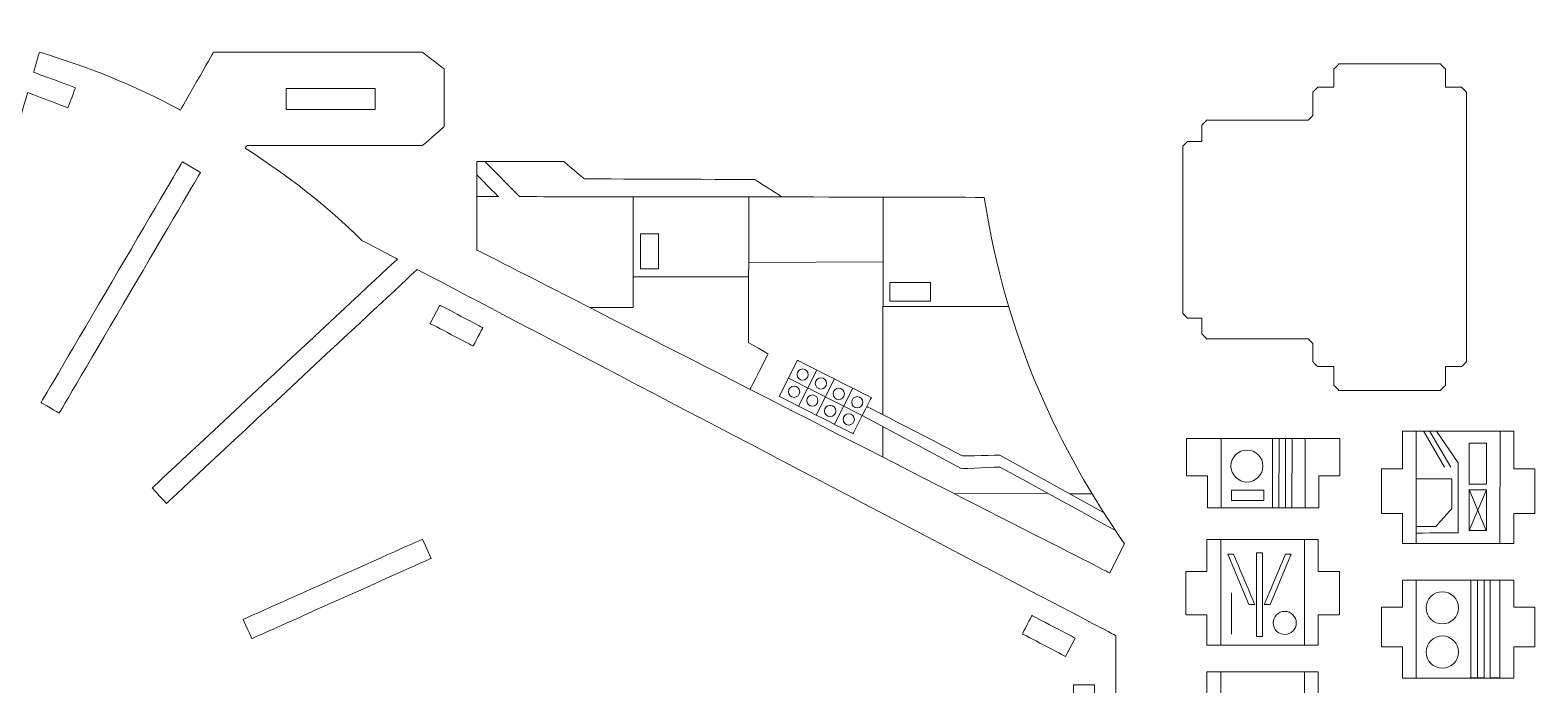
# Model space of a CAD drawing. Header units: centimetres. Extents: x -38.8 to 38.7, y -43.9 to 43.9.
# Drawn here: x 14.9 to 38.48, y 33.12 to 43.39 of the extents above; entities that cross this region are included whole.
import ezdxf

# ---------------------------------------------------------------- set-up
doc = ezdxf.new("R2010")
doc.units = ezdxf.units.CM
doc.header["$MEASUREMENT"] = 0
doc.layers.add('Layer 1', color=7, linetype='Continuous')

msp = doc.modelspace()

# ---------------------------------------------------------------- linework, layer by layer
at = {"layer": 'Layer 1', "color": 30, "lineweight": 20}
msp.add_lwpolyline([(18.91183, 42.14604), (20.30821, 42.14604), (20.30821, 42.47624), (18.91183, 42.47624), (18.91183, 42.14604)], close=True, dxfattribs=at)
at = {"layer": 'Layer 1', "color": 114, "lineweight": 20}
for centre in [(27.00792, 37.98903), (26.87342, 37.72003), (27.29435, 37.85086), (27.57344, 37.68816), (27.15985, 37.58186), (27.43894, 37.41916), (27.86453, 37.55577), (27.73003, 37.28677)]:
    msp.add_ellipse(centre, major_axis=(0, 0.08835), ratio=1, dxfattribs=at)
at = {"layer": 'Layer 1', "color": 250, "lineweight": 20}
for points, knots in [([(21.04739, 43.04673), (21.04739, 43.04673), (17.77601, 43.04673), (17.77601, 43.04673), (17.77601, 43.04673), (17.77601, 43.04673), (17.25591, 42.13753), (17.25591, 42.13753), (17.25591, 42.13753), (17.25591, 42.13753), (17.25052, 42.1404), (17.25052, 42.1404), (17.25052, 42.1404), (16.53233, 42.52669), (15.796, 42.82076), (15.0463, 43.04673), (15.0463, 43.04673), (15.0463, 43.04673), (14.9547, 42.73024), (14.9547, 42.73024), (14.9547, 42.73024), (14.9547, 42.73024), (15.61208, 42.48908), (15.61208, 42.48908), (15.61208, 42.48908), (15.61208, 42.48908), (15.49279, 42.17352), (15.49279, 42.17352), (15.49279, 42.17352), (15.49279, 42.17352), (14.86253, 42.41177), (14.86253, 42.41177), (14.86253, 42.41177), (14.86253, 42.41177), (13.63578, 38.1732), (13.63578, 38.1732), (13.63578, 38.1732), (13.63578, 38.1732), (13.31859, 38.265), (13.31859, 38.265), (13.31859, 38.265), (13.31859, 38.265), (14.54174, 42.49112), (14.54174, 42.49112), (14.54174, 42.49112), (14.54174, 42.49112), (13.9751, 42.62793), (13.9751, 42.62793), (13.9751, 42.62793), (13.9751, 42.62793), (14.05165, 42.95794), (14.05165, 42.95794), (14.05165, 42.95794), (14.05165, 42.95794), (14.63752, 42.82204), (14.63752, 42.82204), (14.63752, 42.82204), (14.63752, 42.82204), (14.72925, 43.13898), (14.72925, 43.13898), (14.72925, 43.13898), (14.36973, 43.23902), (14.00604, 43.3232), (13.63775, 43.38998), (13.63775, 43.38998), (13.63775, 43.38998), (13.26964, 41.803), (13.26964, 41.803), (13.26964, 41.803), (13.26964, 41.803), (11.52308, 41.803), (11.52308, 41.803), (11.52308, 41.803), (11.52308, 41.803), (11.52308, 38.52469), (11.52308, 38.52469), (11.52308, 38.52469), (11.52308, 38.52469), (11.19288, 38.52469), (11.19288, 38.52469), (11.19288, 38.52469), (11.19288, 38.52469), (11.19288, 41.803), (11.19288, 41.803), (11.19288, 41.803), (11.19288, 41.803), (9.48359, 41.803), (9.48359, 41.803), (9.48359, 41.803), (9.48359, 41.803), (9.05452, 43.3922), (9.05452, 43.3922), (9.05452, 43.3922), (8.49285, 43.28707), (7.94464, 43.15281), (7.41521, 42.97786), (7.41521, 42.97786), (7.41521, 42.97786), (9.05253, 38.17577), (9.05253, 38.17577), (9.05253, 38.17577), (9.05253, 38.17577), (8.73999, 38.06921), (8.73999, 38.06921), (8.73999, 38.06921), (8.73999, 38.06921), (7.10252, 42.87174), (7.10252, 42.87174), (7.10252, 42.87174), (6.01674, 42.4919), (4.99511, 41.96636), (4.03926, 41.29129), (4.03926, 41.29129), (4.03926, 41.29129), (7.01539, 37.18234), (7.01539, 37.18234), (7.01539, 37.18234), (7.01539, 37.18234), (6.74797, 36.98864), (6.74797, 36.98864), (6.74797, 36.98864), (6.74797, 36.98864), (3.77156, 41.09797), (3.77156, 41.09797), (3.77156, 41.09797), (3.29885, 40.7513), (2.86855, 40.38641), (2.48369, 40.002), (2.48369, 40.002), (2.48369, 40.002), (0.85706, 40.002), (0.85706, 40.002), (0.85706, 40.002), (0.85706, 40.002), (0.22023, 39.21202), (0.22023, 39.21202), (0.22023, 39.21202), (0.22023, 39.21202), (5.28072, 35.5321), (5.28072, 35.5321), (5.28072, 35.5321), (5.28072, 35.5321), (5.08652, 35.26505), (5.08652, 35.26505), (5.08652, 35.26505), (5.08652, 35.26505), (0.02569, 38.94521), (0.02569, 38.94521), (0.02569, 38.94521), (-1.09103, 37.32373), (-1.87401, 35.56922), (-2.26629, 33.65903), (-2.26629, 33.65903), (-2.26629, 33.65903), (3.88175, 32.49632), (3.88175, 32.49632), (3.88175, 32.49632), (3.88175, 32.49632), (3.82039, 32.17187), (3.82039, 32.17187), (3.82039, 32.17187), (3.82039, 32.17187), (-2.32807, 33.33466), (-2.32807, 33.33466), (-2.32807, 33.33466), (-2.55237, 31.78394), (-2.62591, 30.24507), (-2.37302, 28.73182), (-2.37302, 28.73182), (-2.37302, 28.73182), (3.79385, 29.79017), (3.79385, 29.79017), (3.79385, 29.79017), (3.79385, 29.79017), (3.8497, 29.46473), (3.8497, 29.46473), (3.8497, 29.46473), (3.8497, 29.46473), (-2.31759, 28.40631), (-2.31759, 28.40631), (-2.31759, 28.40631), (-1.92293, 26.48894), (-1.229, 24.69702), (-0.12866, 23.07549), (-0.12866, 23.07549), (-0.12866, 23.07549), (4.99319, 26.6695), (4.99319, 26.6695), (4.99319, 26.6695), (4.99319, 26.6695), (5.18286, 26.39921), (5.18286, 26.39921), (5.18286, 26.39921), (5.18286, 26.39921), (0.06065, 22.80495), (0.06065, 22.80495), (0.06065, 22.80495), (0.30476, 22.4606), (0.56699, 22.12339), (0.85706, 21.79711), (0.85706, 21.79711), (0.85706, 21.79711), (2.48369, 21.79711), (2.48369, 21.79711), (2.48369, 21.79711), (2.48369, 21.79711), (3.59746, 20.83268), (3.59746, 20.83268), (3.59746, 20.83268), (3.59746, 20.83268), (6.6323, 24.89846), (6.6323, 24.89846), (6.6323, 24.89846), (6.6323, 24.89846), (6.89691, 24.70095), (6.89691, 24.70095), (6.89691, 24.70095), (6.89691, 24.70095), (3.8618, 20.63479), (3.8618, 20.63479), (3.8618, 20.63479), (4.72606, 20.00207), (5.64937, 19.47596), (6.65349, 19.09591), (6.65349, 19.09591), (6.65349, 19.09591), (8.4576, 23.83786), (8.4576, 23.83786), (8.4576, 23.83786), (8.4576, 23.83786), (8.76622, 23.72044), (8.76622, 23.72044), (8.76622, 23.72044), (8.76622, 23.72044), (6.96195, 18.97806), (6.96195, 18.97806), (6.96195, 18.97806), (7.65644, 18.72941), (8.37911, 18.5222), (9.15239, 18.3894), (9.15239, 18.3894), (9.15239, 18.3894), (9.51814, 19.96617), (9.51814, 19.96617), (9.51814, 19.96617), (9.51814, 19.96617), (11.15707, 19.96617), (11.15707, 19.96617), (11.15707, 19.96617), (11.15707, 19.96617), (11.15707, 23.27441), (11.15707, 23.27441), (11.15707, 23.27441), (11.15707, 23.27441), (11.48727, 23.27441), (11.48727, 23.27441), (11.48727, 23.27441), (11.48727, 23.27441), (11.48727, 19.96617), (11.48727, 19.96617), (11.48727, 19.96617), (11.48727, 19.96617), (13.18893, 19.96617), (13.18893, 19.96617), (13.18893, 19.96617), (13.18893, 19.96617), (13.62563, 18.40691), (13.62563, 18.40691), (13.62563, 18.40691), (14.19915, 18.50969), (14.75554, 18.64307), (15.28354, 18.82731), (15.28354, 18.82731), (15.28354, 18.82731), (13.63883, 23.62687), (13.63883, 23.62687), (13.63883, 23.62687), (13.63883, 23.62687), (13.95119, 23.73391), (13.95119, 23.73391), (13.95119, 23.73391), (13.95119, 23.73391), (15.59606, 18.93391), (15.59606, 18.93391), (15.59606, 18.93391), (17.20044, 19.53822), (18.63819, 20.37461), (19.87321, 21.49341), (19.87321, 21.49341), (19.87321, 21.49341), (16.4105, 25.20157), (16.4105, 25.20157), (16.4105, 25.20157), (16.4105, 25.20157), (16.65184, 25.42693), (16.65184, 25.42693), (16.65184, 25.42693), (16.65184, 25.42693), (20.11737, 21.71574), (20.11737, 21.71574), (20.11737, 21.71574), (20.11737, 21.71574), (31.9171, 27.70795), (31.9171, 27.70795), (31.9171, 27.70795), (31.9171, 27.70795), (31.9171, 28.55295), (31.9171, 28.55295), (31.9171, 28.55295), (31.9171, 28.55295), (31.9171, 29.12259), (31.9171, 29.12259), (31.9171, 29.12259), (31.9171, 29.12259), (31.58185, 29.12108), (31.58185, 29.12108), (31.58185, 29.12108), (31.58185, 29.12108), (31.58437, 28.56402), (31.58437, 28.56402), (31.58437, 28.56402), (31.58437, 28.56402), (31.25165, 28.56402), (31.25165, 28.56402), (31.25165, 28.56402), (31.25165, 28.56402), (31.25165, 29.12259), (31.25165, 29.12259), (31.25165, 29.12259), (31.25165, 29.12259), (20.2874, 29.12259), (20.2874, 29.12259), (20.2874, 29.12259), (20.2874, 29.12259), (20.34634, 29.45067), (20.34634, 29.45067), (20.34634, 29.45067), (20.34634, 29.45067), (26.69634, 29.45067), (26.69634, 29.45067), (26.69634, 29.45067), (26.69634, 29.45067), (26.69634, 32.23528), (26.69634, 32.23528), (26.69634, 32.23528), (26.69634, 32.23528), (20.34634, 32.23528), (20.34634, 32.23528), (20.34634, 32.23528), (20.34634, 32.23528), (20.29128, 32.56481), (20.29128, 32.56481), (20.29128, 32.56481), (20.29128, 32.56481), (31.2519, 32.5659), (31.2519, 32.5659), (31.2519, 32.5659), (31.2519, 32.5659), (31.25165, 33.12463), (31.25165, 33.12463), (31.25165, 33.12463), (31.25165, 33.12463), (31.58185, 33.12318), (31.58185, 33.12318), (31.58185, 33.12318), (31.58185, 33.12318), (31.58185, 32.56481), (31.58185, 32.56481), (31.58185, 32.56481), (31.58185, 32.56481), (31.9171, 32.56481), (31.9171, 32.56481), (31.9171, 32.56481), (31.9171, 32.56481), (31.9171, 33.89529), (31.9171, 33.89529), (31.9171, 33.89529), (31.9171, 33.89529), (20.96615, 39.63807), (20.96615, 39.63807), (20.96615, 39.63807), (20.96615, 39.63807), (17.03806, 35.96998), (17.03806, 35.96998), (17.03806, 35.96998), (17.03806, 35.96998), (16.81269, 36.21132), (16.81269, 36.21132), (16.81269, 36.21132), (16.81269, 36.21132), (20.65634, 39.80054), (20.65634, 39.80054), (20.65634, 39.80054), (20.65634, 39.80054), (20.106, 40.08914), (20.106, 40.08914), (20.106, 40.08914), (19.54849, 40.6412), (18.93185, 41.11765), (18.27311, 41.54019), (18.27311, 41.54019), (18.27311, 41.54019), (18.29469, 41.58013), (18.29469, 41.58013), (18.29469, 41.58013), (18.29469, 41.58013), (21.04739, 41.58013), (21.04739, 41.58013), (21.04739, 41.58013), (21.04739, 41.58013), (21.38739, 41.87553), (21.38739, 41.87553), (21.38739, 41.87553), (21.38739, 41.87553), (21.38739, 42.78393), (21.38739, 42.78393), (21.38739, 42.78393), (21.38739, 42.78393), (21.04739, 43.04673), (21.04739, 43.04673)], [0, 0, 0, 0, 0.00943396, 0.00943396, 0.00943396, 0.00943397, 0.01886792, 0.01886792, 0.01886792, 0.01886793, 0.02830189, 0.02830189, 0.02830189, 0.0283019, 0.03773585, 0.03773585, 0.03773585, 0.03773586, 0.04716981, 0.04716981, 0.04716981, 0.04716982, 0.05660377, 0.05660377, 0.05660377, 0.05660378, 0.06603774, 0.06603774, 0.06603774, 0.06603775, 0.0754717, 0.0754717, 0.0754717, 0.07547171, 0.08490566, 0.08490566, 0.08490566, 0.08490567, 0.09433962, 0.09433962, 0.09433962, 0.09433963, 0.10377358, 0.10377358, 0.10377358, 0.10377359, 0.11320755, 0.11320755, 0.11320755, 0.11320756, 0.12264151, 0.12264151, 0.12264151, 0.12264152, 0.13207547, 0.13207547, 0.13207547, 0.13207548, 0.14150943, 0.14150943, 0.14150943, 0.14150944, 0.1509434, 0.1509434, 0.1509434, 0.15094341, 0.16037736, 0.16037736, 0.16037736, 0.16037737, 0.16981132, 0.16981132, 0.16981132, 0.16981133, 0.17924528, 0.17924528, 0.17924528, 0.17924529, 0.18867925, 0.18867925, 0.18867925, 0.18867926, 0.19811321, 0.19811321, 0.19811321, 0.19811322, 0.20754717, 0.20754717, 0.20754717, 0.20754718, 0.21698113, 0.21698113, 0.21698113, 0.21698114, 0.22641509, 0.22641509, 0.22641509, 0.2264151, 0.23584906, 0.23584906, 0.23584906, 0.23584907, 0.24528302, 0.24528302, 0.24528302, 0.24528303, 0.25471698, 0.25471698, 0.25471698, 0.25471699, 0.26415094, 0.26415094, 0.26415094, 0.26415095, 0.27358491, 0.27358491, 0.27358491, 0.27358492, 0.28301887, 0.28301887, 0.28301887, 0.28301888, 0.29245283, 0.29245283, 0.29245283, 0.29245284, 0.30188679, 0.30188679, 0.30188679, 0.3018868, 0.31132075, 0.31132075, 0.31132075, 0.31132076, 0.32075472, 0.32075472, 0.32075472, 0.32075473, 0.33018868, 0.33018868, 0.33018868, 0.33018869, 0.33962264, 0.33962264, 0.33962264, 0.33962265, 0.3490566, 0.3490566, 0.3490566, 0.34905661, 0.35849057, 0.35849057, 0.35849057, 0.35849058, 0.36792453, 0.36792453, 0.36792453, 0.36792454, 0.37735849, 0.37735849, 0.37735849, 0.3773585, 0.38679245, 0.38679245, 0.38679245, 0.38679246, 0.39622642, 0.39622642, 0.39622642, 0.39622643, 0.40566038, 0.40566038, 0.40566038, 0.40566039, 0.41509434, 0.41509434, 0.41509434, 0.41509435, 0.4245283, 0.4245283, 0.4245283, 0.42452831, 0.43396226, 0.43396226, 0.43396226, 0.43396227, 0.44339623, 0.44339623, 0.44339623, 0.44339624, 0.45283019, 0.45283019, 0.45283019, 0.4528302, 0.46226415, 0.46226415, 0.46226415, 0.46226416, 0.47169811, 0.47169811, 0.47169811, 0.47169812, 0.48113208, 0.48113208, 0.48113208, 0.48113209, 0.49056604, 0.49056604, 0.49056604, 0.49056605, 0.5, 0.5, 0.5, 0.50000001, 0.50943396, 0.50943396, 0.50943396, 0.50943397, 0.51886792, 0.51886792, 0.51886792, 0.51886793, 0.52830189, 0.52830189, 0.52830189, 0.5283019, 0.53773585, 0.53773585, 0.53773585, 0.53773586, 0.54716981, 0.54716981, 0.54716981, 0.54716982, 0.55660377, 0.55660377, 0.55660377, 0.55660378, 0.56603774, 0.56603774, 0.56603774, 0.56603775, 0.5754717, 0.5754717, 0.5754717, 0.57547171, 0.58490566, 0.58490566, 0.58490566, 0.58490567, 0.59433962, 0.59433962, 0.59433962, 0.59433963, 0.60377358, 0.60377358, 0.60377358, 0.60377359, 0.61320755, 0.61320755, 0.61320755, 0.61320756, 0.62264151, 0.62264151, 0.62264151, 0.62264152, 0.63207547, 0.63207547, 0.63207547, 0.63207548, 0.64150943, 0.64150943, 0.64150943, 0.64150944, 0.6509434, 0.6509434, 0.6509434, 0.65094341, 0.66037736, 0.66037736, 0.66037736, 0.66037737, 0.66981132, 0.66981132, 0.66981132, 0.66981133, 0.67924528, 0.67924528, 0.67924528, 0.67924529, 0.68867925, 0.68867925, 0.68867925, 0.68867926, 0.69811321, 0.69811321, 0.69811321, 0.69811322, 0.70754717, 0.70754717, 0.70754717, 0.70754718, 0.71698113, 0.71698113, 0.71698113, 0.71698114, 0.72641509, 0.72641509, 0.72641509, 0.7264151, 0.73584906, 0.73584906, 0.73584906, 0.73584907, 0.74528302, 0.74528302, 0.74528302, 0.74528303, 0.75471698, 0.75471698, 0.75471698, 0.75471699, 0.76415094, 0.76415094, 0.76415094, 0.76415095, 0.77358491, 0.77358491, 0.77358491, 0.77358492, 0.78301887, 0.78301887, 0.78301887, 0.78301888, 0.79245283, 0.79245283, 0.79245283, 0.79245284, 0.80188679, 0.80188679, 0.80188679, 0.8018868, 0.81132075, 0.81132075, 0.81132075, 0.81132076, 0.82075472, 0.82075472, 0.82075472, 0.82075473, 0.83018868, 0.83018868, 0.83018868, 0.83018869, 0.83962264, 0.83962264, 0.83962264, 0.83962265, 0.8490566, 0.8490566, 0.8490566, 0.84905661, 0.85849057, 0.85849057, 0.85849057, 0.85849058, 0.86792453, 0.86792453, 0.86792453, 0.86792454, 0.87735849, 0.87735849, 0.87735849, 0.8773585, 0.88679245, 0.88679245, 0.88679245, 0.88679246, 0.89622642, 0.89622642, 0.89622642, 0.89622643, 0.90566038, 0.90566038, 0.90566038, 0.90566039, 0.91509434, 0.91509434, 0.91509434, 0.91509435, 0.9245283, 0.9245283, 0.9245283, 0.92452831, 0.93396226, 0.93396226, 0.93396226, 0.93396227, 0.94339623, 0.94339623, 0.94339623, 0.94339624, 0.95283019, 0.95283019, 0.95283019, 0.9528302, 0.96226415, 0.96226415, 0.96226415, 0.96226416, 0.97169811, 0.97169811, 0.97169811, 0.97169812, 0.98113208, 0.98113208, 0.98113208, 0.98113209, 1, 1, 1, 1]), ([(37.33452, 42.49516), (37.33452, 42.49516), (37.08052, 42.49516), (37.08052, 42.49516), (37.08052, 42.49516), (37.08052, 42.49516), (37.08052, 42.785), (37.08052, 42.785), (37.08052, 42.785), (37.08052, 42.785), (37.00432, 42.8612), (37.00432, 42.8612), (37.00432, 42.8612), (37.00432, 42.8612), (35.41047, 42.8612), (35.41047, 42.8612), (35.41047, 42.8612), (35.41047, 42.8612), (35.33427, 42.785), (35.33427, 42.785), (35.33427, 42.785), (35.33427, 42.785), (35.33427, 42.49516), (35.33427, 42.49516), (35.33427, 42.49516), (35.33427, 42.49516), (35.08027, 42.49516), (35.08027, 42.49516), (35.08027, 42.49516), (35.08027, 42.49516), (35.00407, 42.41896), (35.00407, 42.41896), (35.00407, 42.41896), (35.00407, 42.41896), (35.00407, 42.05397), (35.00407, 42.05397), (35.00407, 42.05397), (35.00407, 42.05397), (34.92787, 41.97777), (34.92787, 41.97777), (34.92787, 41.97777), (34.92787, 41.97777), (33.33931, 41.97777), (33.33931, 41.97777), (33.33931, 41.97777), (33.33931, 41.97777), (33.26311, 41.90157), (33.26311, 41.90157), (33.26311, 41.90157), (33.26311, 41.90157), (33.26311, 41.6465), (33.26311, 41.6465), (33.26311, 41.6465), (33.26311, 41.6465), (33.03991, 41.6465), (33.03991, 41.6465), (33.03991, 41.6465), (33.03991, 41.6465), (32.96371, 41.5703), (32.96371, 41.5703), (32.96371, 41.5703), (32.96371, 41.5703), (32.96371, 38.95139), (32.96371, 38.95139), (32.96371, 38.95139), (32.96371, 38.95139), (33.03991, 38.87519), (33.03991, 38.87519), (33.03991, 38.87519), (33.03991, 38.87519), (33.26311, 38.87519), (33.26311, 38.87519), (33.26311, 38.87519), (33.26311, 38.87519), (33.26311, 38.62837), (33.26311, 38.62837), (33.26311, 38.62837), (33.26311, 38.62837), (33.33931, 38.55217), (33.33931, 38.55217), (33.33931, 38.55217), (33.33931, 38.55217), (34.92787, 38.55217), (34.92787, 38.55217), (34.92787, 38.55217), (34.92787, 38.55217), (35.00407, 38.47597), (35.00407, 38.47597), (35.00407, 38.47597), (35.00407, 38.47597), (35.00407, 38.19271), (35.00407, 38.19271), (35.00407, 38.19271), (35.00407, 38.19271), (35.08027, 38.11651), (35.08027, 38.11651), (35.08027, 38.11651), (35.08027, 38.11651), (35.33427, 38.11651), (35.33427, 38.11651), (35.33427, 38.11651), (35.33427, 38.11651), (35.33427, 37.81768), (35.33427, 37.81768), (35.33427, 37.81768), (35.33427, 37.81768), (35.41047, 37.74148), (35.41047, 37.74148), (35.41047, 37.74148), (35.41047, 37.74148), (37.00432, 37.74148), (37.00432, 37.74148), (37.00432, 37.74148), (37.00432, 37.74148), (37.08052, 37.81768), (37.08052, 37.81768), (37.08052, 37.81768), (37.08052, 37.81768), (37.08052, 38.11651), (37.08052, 38.11651), (37.08052, 38.11651), (37.08052, 38.11651), (37.33452, 38.11651), (37.33452, 38.11651), (37.33452, 38.11651), (37.33452, 38.11651), (37.41072, 38.19271), (37.41072, 38.19271), (37.41072, 38.19271), (37.41072, 38.19271), (37.41072, 42.41896), (37.41072, 42.41896), (37.41072, 42.41896), (37.41072, 42.41896), (37.33452, 42.49516), (37.33452, 42.49516)], [0, 0, 0, 0, 0.02857143, 0.02857143, 0.02857143, 0.02857144, 0.05714286, 0.05714286, 0.05714286, 0.05714287, 0.08571429, 0.08571429, 0.08571429, 0.0857143, 0.11428571, 0.11428571, 0.11428571, 0.11428572, 0.14285714, 0.14285714, 0.14285714, 0.14285715, 0.17142857, 0.17142857, 0.17142857, 0.17142858, 0.2, 0.2, 0.2, 0.20000001, 0.22857143, 0.22857143, 0.22857143, 0.22857144, 0.25714286, 0.25714286, 0.25714286, 0.25714287, 0.28571429, 0.28571429, 0.28571429, 0.2857143, 0.31428571, 0.31428571, 0.31428571, 0.31428572, 0.34285714, 0.34285714, 0.34285714, 0.34285715, 0.37142857, 0.37142857, 0.37142857, 0.37142858, 0.4, 0.4, 0.4, 0.40000001, 0.42857143, 0.42857143, 0.42857143, 0.42857144, 0.45714286, 0.45714286, 0.45714286, 0.45714287, 0.48571429, 0.48571429, 0.48571429, 0.4857143, 0.51428571, 0.51428571, 0.51428571, 0.51428572, 0.54285714, 0.54285714, 0.54285714, 0.54285715, 0.57142857, 0.57142857, 0.57142857, 0.57142858, 0.6, 0.6, 0.6, 0.60000001, 0.62857143, 0.62857143, 0.62857143, 0.62857144, 0.65714286, 0.65714286, 0.65714286, 0.65714287, 0.68571429, 0.68571429, 0.68571429, 0.6857143, 0.71428571, 0.71428571, 0.71428571, 0.71428572, 0.74285714, 0.74285714, 0.74285714, 0.74285715, 0.77142857, 0.77142857, 0.77142857, 0.77142858, 0.8, 0.8, 0.8, 0.80000001, 0.82857143, 0.82857143, 0.82857143, 0.82857144, 0.85714286, 0.85714286, 0.85714286, 0.85714287, 0.88571429, 0.88571429, 0.88571429, 0.8857143, 0.91428571, 0.91428571, 0.91428571, 0.91428572, 0.94285714, 0.94285714, 0.94285714, 0.94285715, 1, 1, 1, 1]), ([(32.05311, 35.33344), (32.05311, 35.33344), (31.82078, 34.87859), (31.82078, 34.87859), (31.82078, 34.87859), (31.82078, 34.87859), (21.90009, 39.94612), (21.90009, 39.94612), (21.90009, 39.94612), (21.90009, 39.94612), (21.90337, 41.33328), (21.90337, 41.33328), (21.90337, 41.33328), (21.90337, 41.33328), (23.26292, 41.33007), (23.26292, 41.33007), (23.26292, 41.33007), (23.26292, 41.33007), (23.58805, 41.05877), (23.58805, 41.05877), (23.58805, 41.05877), (23.58805, 41.05877), (26.25679, 41.04853), (26.25679, 41.04853), (26.25679, 41.04853), (26.25679, 41.04853), (26.68351, 40.77632), (26.68351, 40.77632), (26.68351, 40.77632), (26.68351, 40.77632), (29.8529, 40.76882), (29.8529, 40.76882), (29.8529, 40.76882), (30.19909, 38.53375), (31.02743, 36.82572), (32.05311, 35.33344)], [0, 0, 0, 0, 0.1, 0.1, 0.1, 0.10000001, 0.2, 0.2, 0.2, 0.20000001, 0.3, 0.3, 0.3, 0.30000001, 0.4, 0.4, 0.4, 0.40000001, 0.5, 0.5, 0.5, 0.50000001, 0.6, 0.6, 0.6, 0.60000001, 0.7, 0.7, 0.7, 0.70000001, 0.8, 0.8, 0.8, 0.80000001, 1, 1, 1, 1]), ([(38.48365, 36.51114), (38.48365, 36.51114), (38.15345, 36.51114), (38.15345, 36.51114), (38.15345, 36.51114), (38.15345, 36.51114), (38.15345, 37.10354), (38.15345, 37.10354), (38.15345, 37.10354), (38.15345, 37.10354), (36.40721, 37.10354), (36.40721, 37.10354), (36.40721, 37.10354), (36.40721, 37.10354), (36.40721, 36.51114), (36.40721, 36.51114), (36.40721, 36.51114), (36.40721, 36.51114), (36.07701, 36.51114), (36.07701, 36.51114), (36.07701, 36.51114), (36.07701, 36.51114), (36.07701, 35.81095), (36.07701, 35.81095), (36.07701, 35.81095), (36.07701, 35.81095), (36.40721, 35.81095), (36.40721, 35.81095), (36.40721, 35.81095), (36.40721, 35.81095), (36.40721, 35.34057), (36.40721, 35.34057), (36.40721, 35.34057), (36.40721, 35.34057), (38.15345, 35.34057), (38.15345, 35.34057), (38.15345, 35.34057), (38.15345, 35.34057), (38.15345, 35.81095), (38.15345, 35.81095), (38.15345, 35.81095), (38.15345, 35.81095), (38.48365, 35.81095), (38.48365, 35.81095), (38.48365, 35.81095), (38.48365, 35.81095), (38.48365, 36.51114), (38.48365, 36.51114)], [0, 0, 0, 0, 0.07692308, 0.07692308, 0.07692308, 0.07692309, 0.15384615, 0.15384615, 0.15384615, 0.15384616, 0.23076923, 0.23076923, 0.23076923, 0.23076924, 0.30769231, 0.30769231, 0.30769231, 0.30769232, 0.38461538, 0.38461538, 0.38461538, 0.38461539, 0.46153846, 0.46153846, 0.46153846, 0.46153847, 0.53846154, 0.53846154, 0.53846154, 0.53846155, 0.61538462, 0.61538462, 0.61538462, 0.61538463, 0.69230769, 0.69230769, 0.69230769, 0.6923077, 0.76923077, 0.76923077, 0.76923077, 0.76923078, 0.84615385, 0.84615385, 0.84615385, 0.84615386, 1, 1, 1, 1]), ([(33.02179, 36.98675), (33.02179, 36.98675), (33.02179, 36.40383), (33.02179, 36.40383), (33.02179, 36.40383), (33.02179, 36.40383), (33.35199, 36.40383), (33.35199, 36.40383), (33.35199, 36.40383), (33.35199, 36.40383), (33.35199, 35.90023), (33.35199, 35.90023), (33.35199, 35.90023), (33.35199, 35.90023), (35.09691, 35.90023), (35.09691, 35.90023), (35.09691, 35.90023), (35.09691, 35.90023), (35.09691, 36.40383), (35.09691, 36.40383), (35.09691, 36.40383), (35.09691, 36.40383), (35.42843, 36.40383), (35.42843, 36.40383), (35.42843, 36.40383), (35.42843, 36.40383), (35.42843, 36.98675), (35.42843, 36.98675), (35.42843, 36.98675), (35.42843, 36.98675), (33.02179, 36.98675), (33.02179, 36.98675)], [0, 0, 0, 0, 0.11111111, 0.11111111, 0.11111111, 0.11111112, 0.22222222, 0.22222222, 0.22222222, 0.22222223, 0.33333333, 0.33333333, 0.33333333, 0.33333334, 0.44444444, 0.44444444, 0.44444444, 0.44444445, 0.55555556, 0.55555556, 0.55555556, 0.55555557, 0.66666667, 0.66666667, 0.66666667, 0.66666668, 0.77777778, 0.77777778, 0.77777778, 0.77777779, 1, 1, 1, 1]), ([(33.34228, 35.40415), (33.34228, 35.40415), (33.34228, 34.90185), (33.34228, 34.90185), (33.34228, 34.90185), (33.34228, 34.90185), (33.01208, 34.90185), (33.01208, 34.90185), (33.01208, 34.90185), (33.01208, 34.90185), (33.01208, 34.22249), (33.01208, 34.22249), (33.01208, 34.22249), (33.01208, 34.22249), (33.34228, 34.22249), (33.34228, 34.22249), (33.34228, 34.22249), (33.34228, 34.22249), (33.34228, 33.74679), (33.34228, 33.74679), (33.34228, 33.74679), (33.34228, 33.74679), (35.08852, 33.74679), (35.08852, 33.74679), (35.08852, 33.74679), (35.08852, 33.74679), (35.08852, 34.22249), (35.08852, 34.22249), (35.08852, 34.22249), (35.08852, 34.22249), (35.41872, 34.22249), (35.41872, 34.22249), (35.41872, 34.22249), (35.41872, 34.22249), (35.41872, 34.90185), (35.41872, 34.90185), (35.41872, 34.90185), (35.41872, 34.90185), (35.08852, 34.90185), (35.08852, 34.90185), (35.08852, 34.90185), (35.08852, 34.90185), (35.08852, 35.40415), (35.08852, 35.40415), (35.08852, 35.40415), (35.08852, 35.40415), (33.34228, 35.40415), (33.34228, 35.40415)], [0, 0, 0, 0, 0.07692308, 0.07692308, 0.07692308, 0.07692309, 0.15384615, 0.15384615, 0.15384615, 0.15384616, 0.23076923, 0.23076923, 0.23076923, 0.23076924, 0.30769231, 0.30769231, 0.30769231, 0.30769232, 0.38461538, 0.38461538, 0.38461538, 0.38461539, 0.46153846, 0.46153846, 0.46153846, 0.46153847, 0.53846154, 0.53846154, 0.53846154, 0.53846155, 0.61538462, 0.61538462, 0.61538462, 0.61538463, 0.69230769, 0.69230769, 0.69230769, 0.6923077, 0.76923077, 0.76923077, 0.76923077, 0.76923078, 0.84615385, 0.84615385, 0.84615385, 0.84615386, 1, 1, 1, 1]), ([(38.15345, 34.76441), (38.15345, 34.76441), (36.40721, 34.76441), (36.40721, 34.76441), (36.40721, 34.76441), (36.40721, 34.76441), (36.40721, 34.34272), (36.40721, 34.34272), (36.40721, 34.34272), (36.40721, 34.34272), (36.07702, 34.34272), (36.07702, 34.34272), (36.07702, 34.34272), (36.07702, 34.34272), (36.07702, 33.72034), (36.07702, 33.72034), (36.07702, 33.72034), (36.07702, 33.72034), (36.40721, 33.72034), (36.40721, 33.72034), (36.40721, 33.72034), (36.40721, 33.72034), (36.40721, 33.22827), (36.40721, 33.22827), (36.40721, 33.22827), (36.40721, 33.22827), (38.15345, 33.22827), (38.15345, 33.22827), (38.15345, 33.22827), (38.15345, 33.22827), (38.15345, 33.72034), (38.15345, 33.72034), (38.15345, 33.72034), (38.15345, 33.72034), (38.48365, 33.72034), (38.48365, 33.72034), (38.48365, 33.72034), (38.48365, 33.72034), (38.48365, 34.34272), (38.48365, 34.34272), (38.48365, 34.34272), (38.48365, 34.34272), (38.15345, 34.34272), (38.15345, 34.34272), (38.15345, 34.34272), (38.15345, 34.34272), (38.15345, 34.76441), (38.15345, 34.76441)], [0, 0, 0, 0, 0.07692308, 0.07692308, 0.07692308, 0.07692309, 0.15384615, 0.15384615, 0.15384615, 0.15384616, 0.23076923, 0.23076923, 0.23076923, 0.23076924, 0.30769231, 0.30769231, 0.30769231, 0.30769232, 0.38461538, 0.38461538, 0.38461538, 0.38461539, 0.46153846, 0.46153846, 0.46153846, 0.46153847, 0.53846154, 0.53846154, 0.53846154, 0.53846155, 0.61538462, 0.61538462, 0.61538462, 0.61538463, 0.69230769, 0.69230769, 0.69230769, 0.6923077, 0.76923077, 0.76923077, 0.76923077, 0.76923078, 0.84615385, 0.84615385, 0.84615385, 0.84615386, 1, 1, 1, 1]), ([(33.01208, 32.11583), (33.01208, 32.11583), (33.01208, 31.30679), (33.01208, 31.30679), (33.01208, 31.30679), (33.01208, 31.30679), (33.34228, 31.30679), (33.34228, 31.30679), (33.34228, 31.30679), (33.34228, 31.30679), (33.34228, 30.07199), (33.34228, 30.07199), (33.34228, 30.07199), (33.34228, 30.07199), (35.08852, 30.07199), (35.08852, 30.07199), (35.08852, 30.07199), (35.08852, 30.07199), (35.08852, 31.30679), (35.08852, 31.30679), (35.08852, 31.30679), (35.08852, 31.30679), (35.41872, 31.30679), (35.41872, 31.30679), (35.41872, 31.30679), (35.41872, 31.30679), (35.41872, 32.11583), (35.41872, 32.11583), (35.41872, 32.11583), (35.41872, 32.11583), (35.08852, 32.11583), (35.08852, 32.11583), (35.08852, 32.11583), (35.08852, 32.11583), (35.08852, 33.32586), (35.08852, 33.32586), (35.08852, 33.32586), (35.08852, 33.32586), (33.34228, 33.32586), (33.34228, 33.32586), (33.34228, 33.32586), (33.34228, 33.32586), (33.34228, 32.11583), (33.34228, 32.11583), (33.34228, 32.11583), (33.34228, 32.11583), (33.01208, 32.11583), (33.01208, 32.11583)], [0, 0, 0, 0, 0.07692308, 0.07692308, 0.07692308, 0.07692309, 0.15384615, 0.15384615, 0.15384615, 0.15384616, 0.23076923, 0.23076923, 0.23076923, 0.23076924, 0.30769231, 0.30769231, 0.30769231, 0.30769232, 0.38461538, 0.38461538, 0.38461538, 0.38461539, 0.46153846, 0.46153846, 0.46153846, 0.46153847, 0.53846154, 0.53846154, 0.53846154, 0.53846155, 0.61538462, 0.61538462, 0.61538462, 0.61538463, 0.69230769, 0.69230769, 0.69230769, 0.6923077, 0.76923077, 0.76923077, 0.76923077, 0.76923078, 0.84615385, 0.84615385, 0.84615385, 0.84615386, 1, 1, 1, 1])]:
    msp.add_open_spline(points, degree=3, knots=knots, dxfattribs=at)
at = {"layer": 'Layer 1', "color": 30, "lineweight": 20}
for points in [[(17.28695, 41.32776), (17.28695, 41.32776), (17.57176, 41.16068), (17.57176, 41.16068), (17.57176, 41.16068), (17.57176, 41.16068), (15.35619, 37.38392), (15.35619, 37.38392), (15.35619, 37.38392), (15.35619, 37.38392), (15.07138, 37.551), (15.07138, 37.551), (15.07138, 37.551), (15.07138, 37.551), (17.28695, 41.32776), (17.28695, 41.32776)], [(21.31997, 39.07968), (21.31997, 39.07968), (21.16904, 38.79188), (21.16904, 38.79188), (21.16904, 38.79188), (21.16904, 38.79188), (21.84435, 38.43774), (21.84435, 38.43774), (21.84435, 38.43774), (21.84435, 38.43774), (21.99528, 38.72554), (21.99528, 38.72554), (21.99528, 38.72554), (21.99528, 38.72554), (21.31997, 39.07968), (21.31997, 39.07968)], [(21.05013, 35.40923), (21.05013, 35.40923), (21.18508, 35.10787), (21.18508, 35.10787), (21.18508, 35.10787), (21.18508, 35.10787), (18.37405, 33.84902), (18.37405, 33.84902), (18.37405, 33.84902), (18.37405, 33.84902), (18.2391, 34.15038), (18.2391, 34.15038), (18.2391, 34.15038), (18.2391, 34.15038), (21.05013, 35.40923), (21.05013, 35.40923)], [(31.27731, 33.85795), (31.27731, 33.85795), (31.12639, 33.57016), (31.12639, 33.57016), (31.12639, 33.57016), (31.12639, 33.57016), (30.45123, 33.92421), (30.45123, 33.92421), (30.45123, 33.92421), (30.45123, 33.92421), (30.60216, 34.21201), (30.60216, 34.21201), (30.60216, 34.21201), (30.60216, 34.21201), (31.27731, 33.85795), (31.27731, 33.85795)]]:
    msp.add_open_spline(points, degree=3, knots=[0, 0, 0, 0, 0.2, 0.2, 0.2, 0.20000001, 0.4, 0.4, 0.4, 0.40000001, 0.6, 0.6, 0.6, 0.60000001, 1, 1, 1, 1], dxfattribs=at)
at = {"layer": 'Layer 1', "color": 114, "lineweight": 20}
for points, knots in [([(22.0259, 41.33299), (22.0259, 41.33299), (22.57113, 40.7801), (22.57113, 40.7801), (22.57113, 40.7801), (22.57113, 40.7801), (26.68351, 40.77632), (26.68351, 40.77632)], [0, 0, 0, 0, 0.33333333, 0.33333333, 0.33333333, 0.33333334, 1, 1, 1, 1]), ([(21.90206, 40.78116), (21.90206, 40.78116), (22.23966, 40.78036), (22.23966, 40.78036), (22.23966, 40.78036), (22.23966, 40.78036), (21.90287, 41.12063), (21.90287, 41.12063)], [0, 0, 0, 0, 0.33333333, 0.33333333, 0.33333333, 0.33333334, 1, 1, 1, 1]), ([(23.66811, 39.04301), (23.66811, 39.04301), (24.35102, 39.04247), (24.35102, 39.04247), (24.35102, 39.04247), (24.35102, 39.04247), (24.35237, 40.77846), (24.35237, 40.77846)], [0, 0, 0, 0, 0.33333333, 0.33333333, 0.33333333, 0.33333334, 1, 1, 1, 1]), ([(26.16518, 40.77679), (26.16518, 40.77679), (26.16113, 38.48782), (26.16113, 38.48782), (26.16113, 38.48782), (26.16113, 38.48782), (26.46712, 38.31562), (26.46712, 38.31562), (26.46712, 38.31562), (26.46712, 38.31562), (26.18259, 37.7586), (26.18259, 37.7586)], [0, 0, 0, 0, 0.25, 0.25, 0.25, 0.25000001, 0.5, 0.5, 0.5, 0.50000001, 1, 1, 1, 1]), ([(26.64083, 37.64779), (26.64083, 37.64779), (26.92751, 38.21439), (26.92751, 38.21439), (26.92751, 38.21439), (26.92751, 38.21439), (28.08432, 37.62907), (28.08432, 37.62907), (28.08432, 37.62907), (28.08432, 37.62907), (27.79764, 37.06247), (27.79764, 37.06247), (27.79764, 37.06247), (27.79764, 37.06247), (26.64083, 37.64779), (26.64083, 37.64779)], [0, 0, 0, 0, 0.2, 0.2, 0.2, 0.20000001, 0.4, 0.4, 0.4, 0.40000001, 0.6, 0.6, 0.6, 0.60000001, 1, 1, 1, 1]), ([(27.94098, 37.34577), (27.94098, 37.34577), (29.50507, 36.51413), (29.50507, 36.51413), (29.50507, 36.51413), (29.50507, 36.51413), (30.10041, 36.54012), (30.10041, 36.54012), (30.10041, 36.54012), (30.10041, 36.54012), (31.89369, 35.55473), (31.89369, 35.55473)], [0, 0, 0, 0, 0.25, 0.25, 0.25, 0.25000001, 0.5, 0.5, 0.5, 0.50000001, 1, 1, 1, 1]), ([(31.72148, 35.82567), (31.72148, 35.82567), (30.10056, 36.72533), (30.10056, 36.72533), (30.10056, 36.72533), (30.10056, 36.72533), (29.51525, 36.71431), (29.51525, 36.71431), (29.51525, 36.71431), (29.51525, 36.71431), (28.01397, 37.49002), (28.01397, 37.49002)], [0, 0, 0, 0, 0.25, 0.25, 0.25, 0.25000001, 0.5, 0.5, 0.5, 0.50000001, 1, 1, 1, 1]), ([(36.94273, 37.10354), (36.94273, 37.10354), (37.27885, 36.60795), (37.27885, 36.60795), (37.27885, 36.60795), (37.27885, 36.60795), (37.28033, 35.50638), (37.28033, 35.50638), (37.28033, 35.50638), (37.28033, 35.50638), (36.62948, 35.50522), (36.62948, 35.50522)], [0, 0, 0, 0, 0.25, 0.25, 0.25, 0.25000001, 0.5, 0.5, 0.5, 0.50000001, 1, 1, 1, 1]), ([(34.22157, 36.556), (34.22157, 36.41752), (34.10931, 36.30526), (33.97083, 36.30526), (33.97083, 36.30526), (33.83235, 36.30526), (33.72009, 36.41752), (33.72009, 36.556), (33.72009, 36.556), (33.72009, 36.69448), (33.83235, 36.80674), (33.97083, 36.80674), (33.97083, 36.80674), (34.10931, 36.80674), (34.22157, 36.69448), (34.22157, 36.556)], [0, 0, 0, 0, 0.2, 0.2, 0.2, 0.20000001, 0.4, 0.4, 0.4, 0.40000001, 0.6, 0.6, 0.6, 0.60000001, 1, 1, 1, 1]), ([(37.7235, 36.91246), (37.7235, 36.91246), (37.45386, 36.91246), (37.45386, 36.91246), (37.45386, 36.91246), (37.45386, 36.91246), (37.45386, 36.26997), (37.45386, 36.26997), (37.45386, 36.26997), (37.45386, 36.26997), (37.7235, 36.26997), (37.7235, 36.26997), (37.7235, 36.26997), (37.7235, 36.26997), (37.7235, 36.91246), (37.7235, 36.91246)], [0, 0, 0, 0, 0.2, 0.2, 0.2, 0.20000001, 0.4, 0.4, 0.4, 0.40000001, 0.6, 0.6, 0.6, 0.60000001, 1, 1, 1, 1]), ([(36.62933, 35.60559), (36.62933, 35.60559), (36.92861, 35.60612), (36.92861, 35.60612), (36.92861, 35.60612), (36.92861, 35.60612), (37.18099, 35.88828), (37.18099, 35.88828), (37.18099, 35.88828), (37.18099, 35.88828), (37.18032, 36.35454), (37.18032, 36.35454), (37.18032, 36.35454), (37.18032, 36.35454), (36.62826, 36.35356), (36.62826, 36.35356)], [0, 0, 0, 0, 0.2, 0.2, 0.2, 0.20000001, 0.4, 0.4, 0.4, 0.40000001, 0.6, 0.6, 0.6, 0.60000001, 1, 1, 1, 1]), ([(33.72673, 36.17895), (33.72673, 36.17895), (33.72673, 36.01514), (33.72673, 36.01514), (33.72673, 36.01514), (33.72673, 36.01514), (34.23746, 36.01514), (34.23746, 36.01514), (34.23746, 36.01514), (34.23746, 36.01514), (34.23746, 36.17895), (34.23746, 36.17895), (34.23746, 36.17895), (34.23746, 36.17895), (33.72673, 36.17895), (33.72673, 36.17895)], [0, 0, 0, 0, 0.2, 0.2, 0.2, 0.20000001, 0.4, 0.4, 0.4, 0.40000001, 0.6, 0.6, 0.6, 0.60000001, 1, 1, 1, 1]), ([(37.7235, 36.18486), (37.7235, 36.18486), (37.45386, 36.18486), (37.45386, 36.18486), (37.45386, 36.18486), (37.45386, 36.18486), (37.45386, 35.54237), (37.45386, 35.54237), (37.45386, 35.54237), (37.45386, 35.54237), (37.7235, 35.54237), (37.7235, 35.54237), (37.7235, 35.54237), (37.7235, 35.54237), (37.7235, 36.18486), (37.7235, 36.18486)], [0, 0, 0, 0, 0.2, 0.2, 0.2, 0.20000001, 0.4, 0.4, 0.4, 0.40000001, 0.6, 0.6, 0.6, 0.60000001, 1, 1, 1, 1]), ([(33.67021, 35.17301), (33.67021, 35.17301), (34.00239, 34.38263), (34.00239, 34.38263), (34.00239, 34.38263), (34.00239, 34.38263), (34.09298, 34.38263), (34.09298, 34.38263), (34.09298, 34.38263), (34.09298, 34.38263), (33.7608, 35.17301), (33.7608, 35.17301), (33.7608, 35.17301), (33.7608, 35.17301), (33.67021, 35.17301), (33.67021, 35.17301)], [0, 0, 0, 0, 0.2, 0.2, 0.2, 0.20000001, 0.4, 0.4, 0.4, 0.40000001, 0.6, 0.6, 0.6, 0.60000001, 1, 1, 1, 1]), ([(34.1201, 35.19338), (34.1201, 35.19338), (34.1201, 33.88368), (34.1201, 33.88368), (34.1201, 33.88368), (34.1201, 33.88368), (34.21225, 33.88368), (34.21225, 33.88368), (34.21225, 33.88368), (34.21225, 33.88368), (34.21225, 35.19338), (34.21225, 35.19338), (34.21225, 35.19338), (34.21225, 35.19338), (34.1201, 35.19338), (34.1201, 35.19338)], [0, 0, 0, 0, 0.2, 0.2, 0.2, 0.20000001, 0.4, 0.4, 0.4, 0.40000001, 0.6, 0.6, 0.6, 0.60000001, 1, 1, 1, 1]), ([(34.66575, 35.17301), (34.66575, 35.17301), (34.33357, 34.38263), (34.33357, 34.38263), (34.33357, 34.38263), (34.33357, 34.38263), (34.24298, 34.38263), (34.24298, 34.38263), (34.24298, 34.38263), (34.24298, 34.38263), (34.57516, 35.17301), (34.57516, 35.17301), (34.57516, 35.17301), (34.57516, 35.17301), (34.66575, 35.17301), (34.66575, 35.17301)], [0, 0, 0, 0, 0.2, 0.2, 0.2, 0.20000001, 0.4, 0.4, 0.4, 0.40000001, 0.6, 0.6, 0.6, 0.60000001, 1, 1, 1, 1]), ([(37.69023, 34.76441), (37.69023, 34.76441), (37.47993, 34.76441), (37.47993, 34.76441), (37.47993, 34.76441), (37.47993, 34.76441), (37.47993, 33.23398), (37.47993, 33.23398), (37.47993, 33.23398), (37.47993, 33.23398), (37.69023, 33.23398), (37.69023, 33.23398), (37.69023, 33.23398), (37.69023, 33.23398), (37.69023, 34.76441), (37.69023, 34.76441)], [0, 0, 0, 0, 0.2, 0.2, 0.2, 0.20000001, 0.4, 0.4, 0.4, 0.40000001, 0.6, 0.6, 0.6, 0.60000001, 1, 1, 1, 1]), ([(37.93613, 34.76441), (37.93613, 34.76441), (37.78362, 34.76441), (37.78362, 34.76441), (37.78362, 34.76441), (37.78362, 34.76441), (37.78362, 33.23398), (37.78362, 33.23398), (37.78362, 33.23398), (37.78362, 33.23398), (37.93613, 33.23398), (37.93613, 33.23398), (37.93613, 33.23398), (37.93613, 33.23398), (37.93613, 34.76441), (37.93613, 34.76441)], [0, 0, 0, 0, 0.2, 0.2, 0.2, 0.20000001, 0.4, 0.4, 0.4, 0.40000001, 0.6, 0.6, 0.6, 0.60000001, 1, 1, 1, 1]), ([(37.0324, 34.07874), (36.89267, 34.07874), (36.77939, 34.19202), (36.77939, 34.33175), (36.77939, 34.33175), (36.77939, 34.47148), (36.89267, 34.58476), (37.0324, 34.58476), (37.0324, 34.58476), (37.17213, 34.58476), (37.28541, 34.47148), (37.28541, 34.33175), (37.28541, 34.33175), (37.28541, 34.19202), (37.17213, 34.07874), (37.0324, 34.07874)], [0, 0, 0, 0, 0.2, 0.2, 0.2, 0.20000001, 0.4, 0.4, 0.4, 0.40000001, 0.6, 0.6, 0.6, 0.60000001, 1, 1, 1, 1]), ([(34.74355, 34.09543), (34.74355, 33.99575), (34.66274, 33.91494), (34.56306, 33.91494), (34.56306, 33.91494), (34.46338, 33.91494), (34.38257, 33.99575), (34.38257, 34.09543), (34.38257, 34.09543), (34.38257, 34.19511), (34.46338, 34.27592), (34.56306, 34.27592), (34.56306, 34.27592), (34.66274, 34.27592), (34.74355, 34.19511), (34.74355, 34.09543)], [0, 0, 0, 0, 0.2, 0.2, 0.2, 0.20000001, 0.4, 0.4, 0.4, 0.40000001, 0.6, 0.6, 0.6, 0.60000001, 1, 1, 1, 1]), ([(37.0324, 33.38458), (36.89267, 33.38458), (36.77939, 33.49786), (36.77939, 33.63759), (36.77939, 33.63759), (36.77939, 33.77732), (36.89267, 33.8906), (37.0324, 33.8906), (37.0324, 33.8906), (37.17213, 33.8906), (37.28541, 33.77732), (37.28541, 33.63759), (37.28541, 33.63759), (37.28541, 33.49786), (37.17213, 33.38458), (37.0324, 33.38458)], [0, 0, 0, 0, 0.2, 0.2, 0.2, 0.20000001, 0.4, 0.4, 0.4, 0.40000001, 0.6, 0.6, 0.6, 0.60000001, 1, 1, 1, 1])]:
    msp.add_open_spline(points, degree=3, knots=knots, dxfattribs=at)
for points in [[(28.2682, 40.77258), (28.2682, 40.77258), (28.26554, 37.36004), (28.26554, 37.36004)], [(26.16319, 39.74852), (26.16319, 39.74852), (28.2674, 39.7562), (28.2674, 39.7562)], [(24.36462, 39.52358), (24.36462, 39.52358), (26.16275, 39.52011), (26.16275, 39.52011)], [(28.26686, 39.05505), (28.26686, 39.05505), (30.23881, 39.05536), (30.23881, 39.05536)], [(26.94416, 37.49432), (26.94416, 37.49432), (27.23085, 38.06091), (27.23085, 38.06091)], [(26.78417, 37.93109), (26.78417, 37.93109), (27.94098, 37.34577), (27.94098, 37.34577)], [(27.21924, 37.35513), (27.21924, 37.35513), (27.50592, 37.92173), (27.50592, 37.92173)], [(27.50637, 37.20985), (27.50637, 37.20985), (27.79305, 37.77644), (27.79305, 37.77644)], [(28.26539, 37.17328), (28.26539, 37.17328), (28.26502, 36.69488), (28.26502, 36.69488)], [(36.6233, 37.10354), (36.6233, 37.10354), (36.6233, 35.34057), (36.6233, 35.34057)], [(36.74081, 37.09823), (36.74081, 37.09823), (37.06676, 36.53541), (37.06676, 36.53541)], [(36.83959, 37.09823), (36.83959, 37.09823), (37.16554, 36.53541), (37.16554, 36.53541)], [(37.93885, 37.10354), (37.93885, 37.10354), (37.93613, 35.34057), (37.93613, 35.34057)], [(33.56926, 36.98675), (33.56926, 36.98675), (33.56926, 35.89654), (33.56926, 35.89654)], [(34.37305, 36.98675), (34.37305, 36.98675), (34.37083, 35.90352), (34.37083, 35.90352)], [(34.47465, 36.98675), (34.47465, 36.98675), (34.47243, 35.90352), (34.47243, 35.90352)], [(34.57625, 36.98675), (34.57625, 36.98675), (34.57403, 35.90352), (34.57403, 35.90352)], [(34.67791, 36.98675), (34.67791, 36.98675), (34.67569, 35.90352), (34.67569, 35.90352)], [(34.8832, 36.98675), (34.8832, 36.98675), (34.88098, 35.90352), (34.88098, 35.90352)], [(29.3851, 36.12275), (29.3851, 36.12275), (30.8381, 36.12162), (30.8381, 36.12162)], [(31.18876, 36.12134), (31.18876, 36.12134), (31.52961, 36.12107), (31.52961, 36.12107)], [(37.7235, 36.18486), (37.7235, 36.18486), (37.45348, 35.54237), (37.45348, 35.54237)], [(37.45381, 36.18619), (37.45381, 36.18619), (37.72224, 35.54237), (37.72224, 35.54237)], [(33.55955, 35.40415), (33.55955, 33.74679), (33.55955, 33.74679), (33.55955, 33.74679)], [(34.87238, 35.40415), (34.87238, 33.74679), (34.87238, 33.74679), (34.87238, 33.74679)], [(36.6233, 34.76423), (36.6233, 33.23434), (36.6233, 33.23434), (36.6233, 33.23434)], [(37.58264, 34.76423), (37.58264, 33.23434), (37.58264, 33.23434), (37.58264, 33.23434)], [(33.72902, 34.56706), (33.72902, 33.92092), (33.72902, 33.92092), (33.72902, 33.92092)], [(33.55955, 33.32586), (33.55955, 33.32586), (33.55955, 30.07199), (33.55955, 30.07199)], [(34.87238, 33.32586), (34.87238, 33.32586), (34.87238, 30.07199), (34.87238, 30.07199)]]:
    msp.add_open_spline(points, degree=3, dxfattribs=at)
at = {"layer": 'Layer 1', "color": 240, "lineweight": 20}
for points in [[(24.46675, 40.19708), (24.46675, 40.19708), (24.74783, 40.19687), (24.74783, 40.19687), (24.74783, 40.19687), (24.74783, 40.19687), (24.7474, 39.65029), (24.7474, 39.65029), (24.7474, 39.65029), (24.7474, 39.65029), (24.46632, 39.6505), (24.46632, 39.6505), (24.46632, 39.6505), (24.46632, 39.6505), (24.46675, 40.19708), (24.46675, 40.19708)], [(29.01126, 39.43155), (29.01126, 39.43155), (29.01104, 39.14051), (29.01104, 39.14051), (29.01104, 39.14051), (29.01104, 39.14051), (28.37604, 39.141), (28.37604, 39.141), (28.37604, 39.141), (28.37604, 39.141), (28.37626, 39.43204), (28.37626, 39.43204), (28.37626, 39.43204), (28.37626, 39.43204), (29.01126, 39.43155), (29.01126, 39.43155)]]:
    msp.add_open_spline(points, degree=3, knots=[0, 0, 0, 0, 0.2, 0.2, 0.2, 0.20000001, 0.4, 0.4, 0.4, 0.40000001, 0.6, 0.6, 0.6, 0.60000001, 1, 1, 1, 1], dxfattribs=at)

doc.saveas('drawing.dxf')
